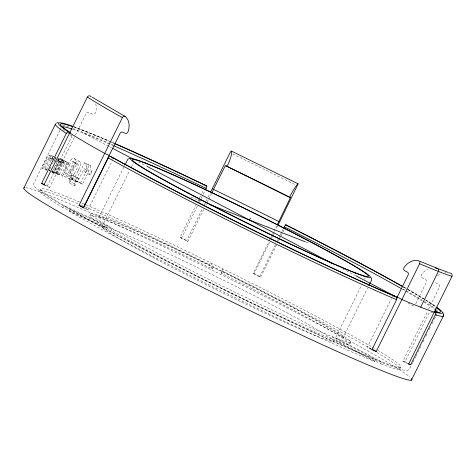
<?xml version="1.0" encoding="UTF-8"?>
<svg xmlns="http://www.w3.org/2000/svg" width="476" height="476" viewBox="0 0 476 476"><rect width="100%" height="100%" fill="white"/><g stroke="black" fill="none" stroke-linecap="round" stroke-linejoin="round"><path stroke-width="0.36" stroke-dasharray="2.38 1.78" d="M78.106 171.033C76.291 174.186 74.845 178.797 70.859 179.642L64.528 176.465L66.575 171.324A19.992 10.27 -62.1 0 1 67.532 169.051L69.329 165.446M55.633 158.895L55.353 157.925M56.805 161.281L56.073 163.655A18.094 7.235 -62.6 0 1 55.448 165.011L52.437 171.068M51.836 171.491L59.131 174.799L62.897 167.177A25.716 10.71 -62.5 0 1 63.29 166.416C64.272 162.953 66.866 165.327 64.879 167.701A19.111 8.336 -62.4 0 1 64.325 168.891L61.041 175.525L62.588 176.126L69.002 163.149L67.574 162.602L66.7 164.369L61.362 161.584L61.309 159.817A5.266 2.213 -64 0 0 60.749 158.924A6.206 2.606 -64.3 0 0 60.351 158.77L59.595 158.877A4.07 1.684 -63.1 0 0 58.738 159.478L57.965 160.299L63.403 163.125L64.331 162.137A3.921 1.624 -63.1 0 1 65.158 161.644L65.742 161.578A5.825 2.445 -64.2 0 1 66.134 161.727A4.992 2.094 -63.9 0 1 66.664 162.619M66.7 164.369L66.67 162.613M57.965 160.299L58.024 158.901M63.403 163.125C64.117 157.598 58.679 162.715 58.524 165.327L54.657 173.157L51.884 171.723M53.014 158.633L52.312 158.27L52.437 156.598M57.227 160.799L57.929 161.162L58.072 159.496M52.574 158.865L49.73 157.407L49.7 155.057L48.6 155.277L46.761 157.806L41.757 167.855L47.172 170.61M221.382 273.397L222.964 268.875L221.382 273.397A145.013 6.581 26.3 0 1 336.014 340.536L380.705 363.837L381.687 361.837A200.789 9.109 26.3 0 0 378.033 350.526M54.318 161.834L54.163 160.59M60.053 163.613L59.542 164.916A18.57 8.098 -62.4 0 1 58.988 166.106L55.704 172.74L62.588 176.126M51.063 160.329L50.521 161.62A18.57 6.134 -62.8 0 1 49.962 162.81L46.684 169.444L47.035 169.623M78.766 169.593L80.141 165.815L80.444 163.066M65.634 168.397C64.825 170.813 62.778 174.02 64.528 176.465M70.769 171.11C68.312 174.621 68.258 184.759 71.644 174.02A19.564 10.05 -62.1 0 1 72.525 171.931L74.405 168.129A23.967 12.311 -62.1 0 1 75.16 166.731M69.252 180.749A7.681 4.338 -61.8 0 1 70.365 177.917L71.763 175.055L78.611 178.476L76.916 181.909L71.102 178.916L70.609 180.309A2.207 1.261 -61.7 0 0 70.561 180.868L70.972 181.969L75.803 184.551L74.714 185.807L69.877 183.224L70.972 181.969M71.102 178.916L75.964 181.511L75.416 183.266L75.755 184.492M73.161 168.403L69.24 174.954L67.521 176.453L65.837 176.983L67.413 173.776M101.977 226.505L129.52 170.676M429.209 329.6L430.804 326.34M432.077 323.728L433.993 319.818M434.308 319.164L437.182 313.297M52.985 162.465L53.3 161.822M78.611 178.476L76.66 177.667C75.732 180.13 73.131 183.04 74.714 185.807M349.848 344.178L350.788 342.274M59.845 130.359L33.534 184.01L34.802 187.014L41.596 192.393L55.281 201.056L87.507 219.442L115.591 234.614L164.916 260.283L237.387 296.447L323.162 337.056L364.14 355.197L384.781 363.67L399.126 368.84L403.755 370.12L407.48 370.399L409.318 369.465L412.632 362.819M60.166 129.71L61.124 127.764M46.946 169.843L44.066 168.569L47.243 162.137A18.094 5.29 -62.9 0 0 47.903 160.787C49.385 158.978 48.457 156.217 47.166 159.24A11.787 3.195 -63 0 0 46.737 160.067L42.739 168.153L41.757 167.855M52.312 158.27L53.187 156.503L53.538 156.622M49.938 168.117L50.123 167.748M49.427 169.652L49.742 169.016M49.903 168.694L50.379 167.736M50.533 167.415L50.694 167.1M52.348 163.744L52.669 163.101M39.782 191.15L40.769 189.15M51.039 168.897L51.224 168.528M51.598 171.967L52.3 172.33L55.579 165.69A19.111 6.313 -62.8 0 0 56.15 164.506L56.924 162.245L56.555 161.37M57.929 161.162L58.804 159.389L59.911 159.775L53.496 172.746L52.3 172.33M52.259 171.443L53.728 171.991L57.501 164.369A24.948 10.389 -62.5 0 1 57.888 163.607L58.578 162.405M74.292 137.475L49.575 187.473A209.714 9.514 26.3 0 1 47.297 186.003L71.983 136.053A2.231 2.088 -56.8 0 0 72.132 135.672M61.362 161.584L62.237 159.817L63.713 160.382L57.304 173.359L55.704 172.74M75.476 135.065L86.114 113.55A2.231 2.059 -57.5 0 1 88.964 112.425L92.534 114.109A2.231 2.059 -57.5 0 0 95.527 112.645A15.619 14.405 -57.5 0 0 95.622 103.369M57.703 174.27L60.88 167.832A18.635 7.449 -62.6 0 0 61.535 166.481C63.183 164.69 61.648 161.727 60.398 164.72A12.156 4.611 -62.6 0 0 59.964 165.541L55.96 173.627L54.657 173.157M70.859 179.642L72.435 176.435L66.11 173.258M72.078 179.327L73.78 175.894M75.583 180.791L77.725 181.695L84.121 168.76L88.78 171.271L82.384 184.206L75.583 180.791L84.472 162.81L90.874 166.059A7.265 4.457 -61.6 0 0 90.821 169.331M212.308 268.94L209.416 264.692L210.404 262.698L213.296 266.941L212.308 268.94A145.013 6.581 26.3 0 0 106.445 227.665L62.838 207.548L63.826 205.555A200.789 9.109 26.3 0 1 79.617 202.062M80.307 183.325L89.191 165.345L90.874 166.059M86.126 166.886A12.513 7.985 -59 0 0 86.846 168.926L87.215 169.456L85.674 172.568L90.244 175.043L91.785 171.925L91.446 171.39M374.672 361.48L331.659 338.841L332.647 336.841L375.659 359.487L374.672 361.48A200.789 9.109 26.3 0 1 69.371 211.374L70.359 209.38L63.826 205.555L107.433 225.666A145.013 6.581 26.3 0 1 217.829 269.166A145.013 6.581 26.3 0 1 337.002 338.543L381.687 361.837L378.771 360.713A200.789 9.109 26.3 0 1 70.359 209.38L112.152 228.432A145.013 6.581 26.3 0 0 334.896 337.728L337.002 338.543L336.014 340.536M84.198 208.161L87.941 209.809L111.973 161.191M123.802 167.13L99.776 215.747L98.49 216.872L99.198 216.544L98.342 216.657L103.286 217.758L102.477 217.538C147.733 234.37 190.787 256.558 234.18 277.603C270.725 296.542 308.293 314.029 342.696 336.758L342.018 336.24L343.678 337.734L343.244 336.984L343.72 337.895L343.833 336.193L367.531 288.242M131.471 166.719L133.429 162.768M106.445 227.665L107.433 225.666L112.152 228.432L111.164 230.432L69.371 211.374M203.591 209.565L187.865 241.386A209.714 9.514 26.3 0 0 181.457 238.303L180.071 237.292L195.874 205.323M197.849 201.33L199.164 198.665M199.492 197.998L200.479 195.999M201.794 193.339L203.442 190.007M181.457 238.303L197.582 205.668M199.23 202.342L202.847 195.011M203.181 194.345L205.156 190.352M187.865 241.386L186.687 240.475L202.413 208.655M204.341 204.757L205.947 201.515M206.269 200.866L206.905 199.563M208.19 196.969L210.118 193.072M205.84 205.025L206.483 203.722M207.125 202.425L208.405 199.825M208.726 199.176L211.618 193.333M276.544 244.985L260.741 276.955L259.628 276.74A209.714 9.514 26.3 0 0 253.161 273.486L268.886 241.671M269.208 241.023L270.172 239.071M270.808 237.774L271.451 236.477M272.415 234.525L273.057 233.228M274.021 231.282L276.586 226.088M253.161 273.486L254.065 273.599L269.47 242.433M271.719 237.887L273.004 235.287M273.319 234.638L274.283 232.693M276.532 228.147L277.496 226.195M259.628 276.74L275.431 244.771M277.407 240.779L278.722 238.113M279.049 237.447L280.037 235.447M280.37 234.781L281.685 232.121M282.012 231.455L283.66 228.123M278.519 240.993L280.822 236.328M281.149 235.662L285.1 227.671M333.878 341.232L361.57 285.195M364.503 279.269L365.151 277.948M371.917 349.658L367.371 347.194L391.397 298.577M415.744 303.783L426.276 282.47A2.231 1.981 -68.7 0 0 425.508 279.555L422.147 277.794A2.231 1.981 -68.7 0 1 421.569 274.557A15.619 13.852 -68.7 0 1 427.692 269.243M408.592 364.104L402.904 361.195L427.621 311.197M428.578 309.245L439.443 287.266A2.231 2.124 -71.9 0 0 438.539 284.303L434.903 282.441A2.231 2.124 -71.9 0 1 434.35 282.03M399.834 368.936L400.822 366.937M402.904 361.195A209.714 9.514 26.3 0 0 404.903 361.825L429.59 311.875A2.231 2.148 -73.1 0 1 429.685 311.697M412.966 362.153L415.613 356.839M415.947 356.179L421.581 344.88M422.908 342.226L424.568 338.9M425.895 336.246L427.549 332.92M89.803 215.771L90.779 213.908M69.407 170.997L71.668 166.505A23.485 12.513 -62.1 0 0 72.441 164.845L73.149 162.536A1.928 1.011 -62.5 0 0 71.959 161.542L71.477 161.983M74.411 173.651L76.672 169.153A24.193 12.888 -62.1 0 0 77.451 167.498L78.177 165.089A1.827 0.958 -62.5 0 0 77.017 164.22L71.959 161.554M72.923 166.796L75.119 163.387L76.892 161.638A4.915 2.547 -63 0 1 77.85 161.168L79.2 161.209L80.164 162.09A4.867 2.564 -63.2 0 1 80.432 163.072M67.782 164.095L71.555 159.115M49.998 159.335L49.331 160.543A24.948 7.723 -62.9 0 0 48.939 161.31L45.172 168.932L44.066 168.569M54.758 159.252L55.061 158.853M49.73 157.407L50.426 156.533A4.07 1.25 -63.4 0 1 51.164 155.896L51.777 155.7A6.206 1.946 -64.6 0 1 52.08 155.807A5.266 1.648 -64.3 0 1 52.431 156.604M76.547 164.66L77.017 164.226M55.311 158.556L55.972 157.949L55.293 157.586M73.131 168.391A27.394 15.077 -62 0 0 73.625 167.332L75.089 163.554L75.482 160.698A5.069 2.672 -63.3 0 0 75.148 159.43L74.155 158.544L72.792 158.472A5.117 2.642 -62.9 0 0 71.555 159.133M46.684 169.444L47.064 169.575M49.361 170.384L49.95 170.592M73.78 126.705L109.23 141.086M190.876 197.195L201.901 201.491M305.961 242.058L308.026 242.861M75.964 181.511L76.916 181.909M109.908 141.372L113.96 143.133A214.093 9.71 26.3 0 0 110.551 141.652M54.841 160.543L51.158 158.567A2.689 0.881 -62.9 0 1 51.093 160.311M65.242 164.494L59.869 161.691A2.017 0.857 -63.7 0 0 58.548 162.292M43.988 184.843L49.575 187.473M45.41 185.11L47.297 186.003M49.736 155.093L53.604 157.068M404.903 361.825L407.456 363.128M54.71 159.96L55.067 160.138M48.582 157.699L52.8 159.978M48.695 170.938L49.421 171.11M51.985 155.753L53.241 156.396M53.187 156.503L53.538 156.681M57.751 158.847L58.804 159.389M54.77 159.537L55.472 159.894M49.141 170.705L49.492 170.884M55.377 157.437L56.073 157.794M58.167 158.877L59.911 159.775M49.456 170.473L50.153 170.83M49.314 170.592L49.665 170.771M51.753 171.848L53.496 172.746M58.179 158.097L63.112 160.65M57.721 161.061L61.993 163.274M60.625 158.853L66.015 161.661M53.728 171.991L59.131 174.799M62.237 159.817L69.002 163.149M84.478 133.607L108.843 146.376M109.504 146.721L112.14 148.101M138.48 161.9L146.388 166.041M342.643 268.845L355.155 275.396M407.843 302.998L414.423 306.449M74.155 158.544L79.2 161.209M72.84 161.429L77.874 164.101M71.763 175.055L76.66 177.667M70.549 177.512L75.446 180.118M84.472 162.81L89.191 165.345M77.725 181.695L82.384 184.206M87.215 169.456L91.785 171.925M403.196 286.772L407.623 289.301M408.253 289.658L424.646 299.356M425.276 299.749L435.177 306.139A214.182 9.716 26.3 0 0 425.978 300.172M59.869 161.691L59.946 161.745A2.689 1.166 -62.5 0 1 60.077 163.601M433.172 312.863A209.714 9.514 26.3 0 1 429.59 311.875M71.983 136.053A209.714 9.514 26.3 0 1 67.77 133.203M64.605 130.852A209.714 9.514 26.3 0 1 62.511 129.02M72.691 129.27A209.714 9.514 26.3 0 1 113.092 145.501M402.208 289.14A209.714 9.514 26.3 0 1 434.433 309.311M25.799 187.722A216.407 9.817 26.3 0 1 218.014 273.099A216.407 9.817 26.3 0 1 409.955 377.117M81.735 202.96A200.789 9.109 26.3 0 1 83.592 203.746M86.12 204.829A200.789 9.109 26.3 0 1 371.018 346.415M372.357 347.188A200.789 9.109 26.3 0 1 376.207 349.443M180.071 237.292A216.407 9.817 26.3 0 1 186.687 240.475M254.065 273.599A216.407 9.817 26.3 0 1 260.741 276.955M371.101 348.783A209.714 9.514 26.3 0 1 367.371 347.194M87.941 209.809A209.714 9.514 26.3 0 1 84.978 208.161M85.644 172.609A13.334 8.55 -57.3 0 1 83.984 168.849M86.198 166.832A7.301 4.474 -61.6 0 1 86.251 163.536M90.208 175.085A12.84 8.235 -57.4 0 1 88.649 171.348M91.434 171.402A12.09 7.717 -59.1 0 1 90.755 169.385M70.686 171.086A28.536 14.232 -62.2 0 1 72.852 166.749M78.713 169.581A27.257 14.946 -62 0 1 78.052 171.009M74.31 173.621A6.438 3.386 -62 0 1 72.465 176.507M57.876 158.859A4.992 1.565 -64.2 0 1 58.066 159.502M49.986 159.228A2.017 0.643 -64 0 1 51.081 158.556M69.341 165.452A11.245 5.837 -62.2 0 1 71.4 161.87M69.306 170.967A6.289 3.308 -61.9 0 1 67.443 173.847M65.551 168.379A27.673 13.804 -62.2 0 1 67.711 164.053M75.154 166.725A7.628 3.957 -62.2 0 1 76.517 164.607M69.889 183.2A5.236 3.034 -59.9 0 1 69.258 180.779M377.046 352.52A200.789 9.109 26.3 0 1 380.705 363.837M62.838 207.548A200.789 9.109 26.3 0 1 78.629 204.061M80.747 204.954A200.789 9.109 26.3 0 1 82.604 205.745M85.133 206.828A200.789 9.109 26.3 0 1 209.416 264.692M221.977 270.874A200.789 9.109 26.3 0 1 371.369 349.188M331.659 338.841A145.013 6.581 26.3 0 1 111.164 230.432M62.54 124.944A216.407 9.817 26.3 0 1 69.704 127.294M73.233 128.574A216.407 9.817 26.3 0 1 113.008 144.984M402.958 289.003A216.407 9.817 26.3 0 1 422.432 300.338M424.396 301.528A216.407 9.817 26.3 0 1 436.236 309.138M436.801 309.531A216.407 9.817 26.3 0 1 437.855 310.281M112.919 158.865A2.231 1.589 -61.1 0 1 112.782 159.484M392.26 296.893A2.231 1.725 -66.9 0 1 392.676 296.417M403.892 287.159A214.182 9.716 26.3 0 1 423.45 298.613M73.726 126.675A214.093 9.71 26.3 0 1 108.51 140.765M74.53 127.253A211.957 9.615 26.3 0 1 114.038 143.324M403.41 287.076A211.957 9.615 26.3 0 1 406.022 288.569M408.051 289.735A211.957 9.615 26.3 0 1 423.551 298.94M426.056 300.499A211.957 9.615 26.3 0 1 435.486 306.8M232.657 153.986A216.407 9.817 26.3 0 1 295.465 184.872M437.408 275.8A15.619 14.887 -71.9 0 1 440.502 273.944M445.12 272.706A15.619 14.887 -71.9 0 1 446.286 272.635M152.736 257.284A129.395 5.873 26.3 0 0 333.581 341.488A129.395 5.873 26.3 0 0 167.243 253.125A129.395 5.873 26.3 0 0 152.736 257.284"/><path stroke-width="0.71" d="M443.537 315.279L442.995 312.678M443.567 314.35L443.507 315.731L411.365 380.175M23.842 188.091L55.484 124.087M91.332 96.801A15.619 14.405 -57.5 0 0 90.499 96.152A2.231 2.059 -57.5 0 0 87.352 97.098L43.988 184.843A216.407 9.817 26.3 0 1 41.638 183.32L66.319 133.375A2.231 2.088 -56.8 0 1 69.198 132.268L70.454 132.863M79.016 205.358L122.38 117.614A2.231 1.642 -60.9 0 1 125.111 116.418A15.619 11.483 -60.9 0 1 128.062 131.697A2.231 1.642 -60.9 0 1 125.426 133.375L122.552 132.096A2.231 1.642 -60.9 0 0 120.059 133.429L83.52 207.357L79.016 205.358A216.407 9.817 26.3 0 0 83.574 207.887L108.26 157.937A2.231 1.589 -61.1 0 1 110.706 156.58L112.163 157.217A211.957 9.615 26.3 0 0 394.562 296.072L396.08 296.887A2.231 1.72 -66.9 0 1 396.609 299.707L371.917 349.658A216.407 9.817 26.3 0 0 376.242 351.496L419.612 263.752A2.231 1.773 -67.1 0 0 418.761 260.8A15.619 12.394 -67.1 0 0 404.142 267.441A2.231 1.773 -67.1 0 0 404.529 270.6L407.521 272.207A2.231 1.773 -67.1 0 1 408.099 275.051L396.591 298.327M124.789 165.136L127.955 159.115L130.269 158.246M205.483 189.686L206.144 188.353A2.231 0.559 -64.4 0 0 206.667 186.021L206.209 185.682A214.093 9.71 26.3 0 0 115.317 143.728M210.761 191.774L230.057 152.731A2.231 0.488 -64.3 0 1 231.485 151.112L298.143 183.837L278.139 224.898M211.939 192.685L224.404 167.463A2.231 0.488 -64.3 0 1 225.785 165.767L229.414 167.516M249.454 220.031L250.441 218.032M277.228 224.785L290.425 197.617L274.902 189.805M283.66 228.123L284.315 226.79A2.231 0.363 -63.3 0 1 285.677 224.862L286.046 224.934A214.182 9.716 26.3 0 1 402.916 286.606M368.846 285.582C369.435 283.047 372.976 280.358 371.125 277.645M420.677 307.204L438.372 271.409A2.231 1.981 -68.7 0 0 437.295 268.369L420.284 261.443M448.57 272.778A15.619 14.887 -71.9 0 1 450.718 273.26A2.231 2.124 -71.9 0 1 451.956 276.36L408.592 364.104A216.407 9.817 26.3 0 0 410.651 364.759L435.338 314.809A2.231 2.148 -73.1 0 0 434.409 311.834A214.182 9.716 26.3 0 0 436.659 307.175M56.436 123.153L58.108 122.588M298.053 183.843A15.619 2.011 -63.4 0 0 290.657 195.089L289.759 197.302L290.384 197.528M279.739 221.655L278.835 221.542A209.714 9.514 26.3 0 0 213.54 189.436L212.361 188.526M434.296 311.381L435.879 311.792A211.957 9.615 26.3 0 0 436.04 307.21M447.898 272.308L438.461 268.821M192.828 195.571L193.786 195.945M307.091 240.118L308.055 240.493M210.172 204.716L305.271 241.79M109.194 155.408L104.69 153.409A216.407 9.817 26.3 0 1 69.663 132.893M41.638 183.32L44.78 184.813M206.667 186.021L193.768 179.857A211.957 9.615 26.3 0 0 114.573 143.556M225.785 165.767L289.801 197.457M230.021 167.808L274.247 189.472M408.735 363.777L410.651 364.759M145.138 162.869L146.894 163.792M353.989 272.272L355.745 273.194M112.8 148.447L133.215 159.139M147.042 166.386L333.42 264.013M355.81 275.741L397.305 297.476M397.234 297.024L401.917 299.547A216.407 9.817 26.3 0 0 434.267 312.161M372.143 349.289L376.242 351.496M125.111 116.418L92.344 97.318M411.425 378.616A216.407 9.817 26.3 0 1 217.693 294.834A216.407 9.817 26.3 0 1 24.306 187.764M443.489 315.534A216.407 9.817 26.3 0 1 435.338 314.809M396.609 299.707A216.407 9.817 26.3 0 1 108.26 157.937M66.325 133.375A216.407 9.817 26.3 0 1 55.585 123.98M84.216 204.014A200.789 9.109 26.3 0 1 85.484 204.555M62.749 126.723A209.714 9.514 26.3 0 1 72.007 129.044M113.752 145.787A209.714 9.514 26.3 0 1 206.144 188.353M284.315 226.79A209.714 9.514 26.3 0 1 401.607 288.801M434.927 309.709A209.714 9.514 26.3 0 1 437.486 312.583M396.038 296.869A214.093 9.71 26.3 0 1 110.729 156.592M69.27 132.31A214.093 9.71 26.3 0 1 72.525 126.259M205.697 185.914A2.231 0.559 -64.4 0 1 206.209 185.682M286.046 224.934A2.231 0.363 -63.3 0 1 286.058 225.428M69.948 132.417A211.957 9.615 26.3 0 1 73.197 126.789M285.671 224.862A211.957 9.615 26.3 0 1 402.869 286.766M112.163 157.217A2.231 1.589 -61.1 0 1 112.901 158.258M393.384 295.995A2.231 1.725 -66.9 0 1 394.562 296.066M231.485 151.112A15.619 3.403 -64.3 0 1 228.075 164.315A2.231 0.488 -64.3 0 1 226.534 166.35M451.956 276.36A216.407 9.817 26.3 0 1 419.612 263.752M122.38 117.614A216.407 9.817 26.3 0 1 87.352 97.098M435.201 267.928A15.619 13.852 -68.7 0 1 437.295 268.369M188.002 193.036A133.857 6.075 26.3 0 0 370.441 277.347A133.857 6.075 26.3 0 0 192.875 183.712A133.857 6.075 26.3 0 0 188.002 193.036M189.043 193.452A131.626 5.974 26.3 0 0 368.442 276.36A131.626 5.974 26.3 0 0 193.833 184.283A131.626 5.974 26.3 0 0 189.043 193.452"/></g></svg>
